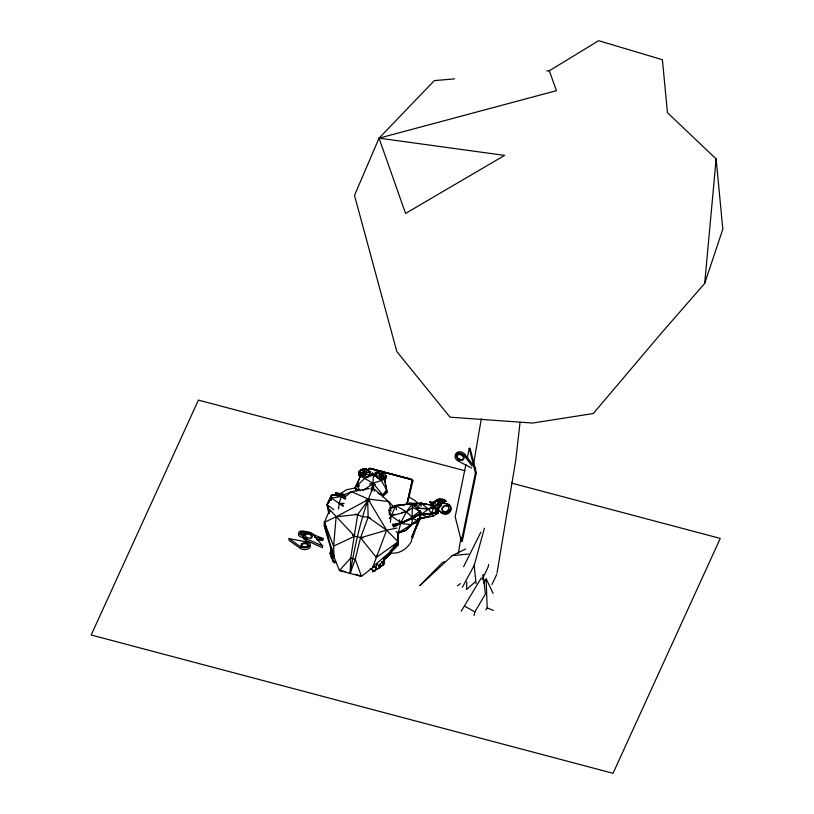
<?xml version="1.0" encoding="UTF-8"?>
<svg xmlns="http://www.w3.org/2000/svg" width="814" height="814" viewBox="0 0 814 814"><rect width="100%" height="100%" fill="white"/><g stroke="black" fill="none" stroke-linecap="round" stroke-linejoin="round"><path stroke-width="1.22" d="M435.816 511.05L437.83 509.381L437.871 499.928L440.791 500.234L442.562 502.604L440.75 505.809L436.385 510.673L440.618 505.626L441.992 501.719L439.031 501.678L437.871 499.928L435.653 500.62L430.718 504.894M393.406 527.136L412.016 518.304L412.454 503.601L395.797 505.504L389.245 508.129M466.819 581.898L466.605 589.529L474.888 582.102M379.975 564.967L379.904 567.46L372.659 571.855M378.612 568.213L383.689 564.611L383.882 558.373M344.953 496.682L341.585 494.139L331.776 494.678L327.004 504.68L328.785 513.217L328.856 511.151M398.514 531.837L397.995 544.953L378.815 565.618M373.168 566.544L397.995 544.953L398.514 531.786M372.517 490.048L373.484 474.735L372.537 473.148L364.977 478.144L354.863 487.8L356.746 490.811M421.184 512.037L421.316 514.397L419.383 515.934M332.855 555.677L324.237 525.406L324.399 522.273L329.823 509.747L354.639 536.233L363.075 537.993M386.497 475.905L385.836 476.76L379.711 474.023L376.149 473.626L375.152 472.456L378.998 471.235L382.519 472.517L384.615 479.344L387.006 492.256L382.804 494.953L373.127 483.292L360.297 475.976L358.536 472.028L358.882 475.407L360.256 476.892M420.93 506.644L421.123 503.215L409.055 503.296L415.12 504.395L417.033 505.525M331.298 500.549L331.776 494.678L342.948 495.126L341.381 496.489L339.143 503.388L338.512 509.065M370.828 475.508L369.658 474.989L369.821 472.751L370.797 471.845L366.147 468.874C362.118 468.376 357.143 471.103 358.882 475.407L360.205 476.638M369.373 484.004L373.097 483.516L372.436 490.7M385.856 476.292L385.602 479.11L386.518 476.383L385.317 478.133M454.558 78.877L434.34 80.606L379.049 138.166L354.497 195.391L396.825 351.577L450.02 417.175L532.58 423.046L593.314 413.532L661.039 333.516L704.68 283.455L716.147 158.964L667.449 112.678L662.413 59.727L598.666 40.7L549.318 70.747L546.794 70.971M419.912 512.454L421.398 514.234L417.989 520.655L412.016 518.304L412.047 517.053L420.055 511.019L412.84 507.59L406.389 511.864L391.3 515.832L389.214 518.66M436.08 510.398L437.942 509.218L435.521 507.02M520.065 422.283L515.801 459.961L497.049 572.883M412.82 481.206L407.112 504.354M372.374 488.99L367.684 500.946L357.733 514.479L350.712 558.038L350.112 573.432L361.477 576.373L372.537 567.724L375.458 566.656M390.262 522.446L391.3 515.832L395.797 505.504L412.454 503.601L406.389 511.864L400.61 523.087L392.928 525.722M436.965 509.289L438.176 511.284L438.024 513.298L433.15 516.168L419.21 518.447M458.313 553.439L461.08 537.24M473.422 464.967L481.298 418.854M417.521 518.996L419.892 518.996L420.075 517.948M418.355 518.599L417.989 520.655L398.026 532.905L396.103 531.562M305.637 540.16L305.942 538.522A5.464 3.541 10.8 0 1 304.568 532.763A5.464 3.541 10.8 0 1 313.105 534.269L322.69 546.031L322.385 547.669L305.637 540.16A5.464 3.541 10.8 0 1 304.253 534.401M306.644 538.38L306.797 537.566M311.263 536.355L311.579 534.727M410.877 518.426L400.773 523.168L398.188 533.139L405.626 530.463L411.446 524.704L412.647 518.599L420.36 513.471L420.055 511.019L420.36 513.471L421.398 514.234L429.741 513.634M488.665 564.499L488.156 566.992L482.193 579.497M465.923 464.458L455.189 516.737L461.385 541.239L462.26 541.371L476.312 472.914L470.126 448.402L469.251 448.28L467.205 458.231M461.385 541.239L475.437 472.781L469.251 448.28M379.456 566.686L383.689 564.611L385.185 557.651M316.514 539.662L322.7 540.516L323.127 538.593L312.047 534.076M474.033 615.506L474.867 611.904L485.398 594.078L483.16 574.664L483.435 580.575M406.725 504.548L412.22 480.392A1.679 1.638 38.5 0 0 411.182 479.588L383.465 472.252M406.847 504.588L412.342 480.321A1.801 1.76 38.5 0 0 411.223 479.466L370.238 468.61A1.801 1.76 38.5 0 0 368.854 468.803L368.315 469.556M462.383 587.26L474.206 565.425L484.401 528.184M359.523 474.562L358.577 472.507L362.444 472.903L365.13 476.007L367.124 469.597L360.51 470.258L359.483 473.107L360.297 475.976L356.949 485.643L360.164 490.862M419.098 514.56L421.316 514.397L432.366 506.196M414.397 506.807L415.12 504.395L421.123 503.215L432.132 505.26M372.313 571.021L374.827 571.062L377.106 563.705L379.904 567.46L376.729 569.027M379.263 566.106L379.914 564M366.595 504.415L368.335 499.013L388.604 501.546L393.945 506.98M417.796 524.074L411.711 537.209L416.89 525.04L412.495 538.502M331.858 548.087L330.067 553.561L331.583 557.02M331.858 554.69L331.145 556.888L333.17 561.507L334.829 563.105M417.521 522.853L415.384 529.365L416.565 525.844M704.68 283.455L722.822 229.192L716.147 158.964M329.66 500.417L331.776 494.678L335.297 495.146M372.537 567.724L386.619 530.158L368.193 499.46L370.014 501.18M416.158 526.617L414.173 531.99L416.89 525.04M350.702 572.527L350.112 573.432C354.253 548.921 359.544 524.47 367.684 500.946L368.162 517.236L360.541 537.789L355.27 559.249L350.112 573.432L339.428 570.533L333.394 555.301M433.15 516.168L431.003 513.797L433.801 507.905L438.176 511.284L438.024 513.298L421.316 514.397L420.248 512.698M367.847 469.871L368.793 468.589M396.988 528.082L386.619 530.158L360.541 537.789L376.343 557.427L377.218 555.199M420.482 518.172L419.637 520.299L415.445 523.321L411.965 523.768M434.554 508.526L437.779 509.34L441.992 501.719M370.909 489.652L373.036 484.391L374.379 491.239M356.817 490.649L354.863 487.8L363.604 469.892L366.229 472.151L369.821 472.751L367.124 469.597M440.75 505.809L437.779 504.405L434.768 506.247L433.475 508.251L437.779 504.405L439.031 501.678L440.75 505.809L437.84 509.32M382.651 496.693L387.006 492.256L384.615 479.344L385.836 476.76L385.276 473.697L382.549 471.235L385.409 473.952L379.884 470.777L376.149 473.626L375.997 475.864L376.953 477.309M491.971 584.462L496.845 574.135M437.718 512.25L437.942 512.739L431.003 513.797L421.316 514.397L427.818 517.155L429.741 516.269M480.891 532.112L463.604 566.666M416.849 525.549L418.986 521.408L415.445 528.154L418.243 522.934M432.783 507.56L431.42 506.176L432.834 503.459L435.653 500.62L440.791 500.234M458.862 459.879L459.554 458.597M462.922 456.308L463.258 455.657A3.653 2.717 28 0 1 463.715 456.4M472.181 466.107L464.285 455.708L464.967 454.426A5.464 4.08 28 0 0 458.852 451.841A5.464 4.08 28 0 0 455.718 455.738M475.05 469.892L475.742 468.599L474.297 466.717M483.75 583.007L485.531 579.721M331.827 550.356L330.067 553.561L331.44 549.267L331.929 555.952M384.676 478.764L385.836 476.76L382.478 479.039L380.891 478.408M461.233 611.202L481.267 577.93M365.13 476.007L366.371 473.89L366.229 472.151L362.444 472.903L362.464 476.261L364.245 476.098M390.751 553.52L386.263 558.048L390.923 553.439L384.289 558.414M373.127 483.292L384.615 479.344L386.518 476.383M344.637 497.903L341.381 496.489L331.461 498.097L327.004 504.68L329.975 511.68M485.866 609.798L487.189 607.855L486.121 578.622L493.131 593.467M328.815 502.706L327.716 503.144L330.067 499.715M440.527 505.341L442.287 502.228M438.176 511.284L431.267 513.095L431.003 513.797L421.347 514.295M390.171 551.098L398.148 541.819L398.138 532.936M443.131 500.508L442.094 501.699L438.868 500.223L442.562 499.257L444.993 500.132L439.112 500.529L442.562 499.257L443.131 500.508L442.562 499.257M412.047 517.053L406.389 511.864L395.797 505.504L389.092 510.022L391.3 515.832L401.149 523.036L392.959 525.803L400.702 523.31L412.016 518.304L420.36 513.471L400.61 523.087L392.287 524.308M356.542 489.295L354.863 487.8L356.501 486.019M393.131 525.549L400.692 523.26L399.389 519.759M393.793 546.499L398.148 541.819L397.914 532.295M327.716 503.144L329.405 501.363M418.498 510.754L416.361 508.201L421.123 503.215L431.044 505.097M366.147 468.874L359.941 470.411M435.51 501.75L437.739 499.47L440.282 498.962L438.919 500.04L438.074 499.389L436.365 500.966M419.81 585.592L442.277 562.718L444.464 561.589M435.225 501.984L437.739 499.47L440.282 498.962M415.628 521.143L405.626 530.463L398.026 532.905L399.776 531.664M419.932 585.632L452.218 555.647L465.567 548.962M417.704 518.996L427.818 517.155L431.196 514.061L437.942 512.739L421.723 514.234M443.844 500.691L444.352 501.882L443.243 502.869L440.13 501.658L443.844 500.691L446.204 501.404L440.394 502.207L443.844 500.691L446.204 501.404L440.394 502.207M408.384 526.383L413.176 523.178M413.288 505.962L415.12 504.395L416.361 508.201L428.449 509.035L433.801 507.905M343.935 497.975L351.465 491.697L369.261 488.512M368.579 469.19L368.915 468.915A1.679 1.638 38.5 0 1 370.207 468.732L379.853 471.286M430.962 504.945L437.871 499.928M398.188 533.139L399.888 531.817M457.417 585.795L460.419 583.607M376.343 557.427L398.148 541.819L386.619 530.158L368.162 517.236L362.515 516.656L355.301 514.061M364.316 471.581L362.444 472.903L369.658 474.989M360.51 470.258L363.359 468.579L359.584 470.838M362.861 490.537L373.097 483.689M384.228 494.078L387.006 492.256L384.93 493.477M368.101 499.704L336.151 516.778L324.399 522.273L328.917 538.827M412.016 518.304L400.753 523.473L421.062 514.255M411.446 524.704L400.753 523.473L401.149 523.036M391.3 515.832L394.698 514.194M338.848 494.607L346.53 489.794L355.728 487.83M368.762 468.62L370.309 468.365L411.314 479.232L412.515 480.209M342.786 495.35L351.465 491.697L368.335 499.013M419.892 518.996L427.981 516.422M438.634 500.183L441.402 499.43L443.895 500.193L441.402 499.43L437.84 500.345M379.049 138.166L504.599 155.393L405.555 213.441L379.049 138.166L556.42 90.68L549.318 70.747M365.801 500.111L368.193 499.46M403.337 505.097L406.674 504.202M412.718 504.985L415.12 504.395M439.112 500.529L442.785 499.633L444.993 500.132L438.868 500.223M332.723 558.862L331.145 556.888L332.509 552.594L333.17 561.507L335.5 560.927M439.072 500.061L441.544 499.501L441.992 500.478M442.999 501.119L440.13 501.658L442.633 501.414M432.071 513.359L430.891 513.542L431.196 514.061M339.489 494.474L341.585 494.139L343.406 495.543M369.241 468.406L369.76 468.335M359.432 485.317L356.949 485.643L359.127 486.66M401.678 512.474L406.389 511.864M374.552 476.027L383.191 475.773L382.478 479.039L384.615 479.344L382.417 478.215M357.733 514.479L336.151 516.778L333.618 546.102L333.944 557.488M423.392 517.602L427.818 517.155M452.218 555.647L468.538 554.008M416.361 508.201L419.739 507.895M421.337 514.153L431.003 513.797M344.088 503.367L339.143 503.388L331.461 498.097M363.919 476.007L360.297 475.976L362.464 476.261L359.483 473.107L360.205 475.366M390.333 552.869C399.328 554.517 407.336 548.728 411.589 541.168L411.497 538.919M431.42 506.176L434.768 506.247L432.366 503.357M409.055 503.296L411.355 503.439M421.774 504.12L424.104 504.283M432.173 504.456L429.66 501.811L434.605 502.36M442.022 503.174L446.967 503.713L447.659 504.731A5.464 4.518 -33.9 0 1 450.457 511.385A5.464 4.518 -33.9 0 1 442.246 513.349L437.667 509.31M314.469 537.403L323.127 538.593M475.437 472.781L476.312 472.914M423.036 508.139L428.449 509.035L431.267 513.095M333.17 561.507L335.541 561.904M345.065 571.53L339.428 570.533L350.712 558.038L355.27 559.249L361.477 576.373L355.494 574.236M289.062 538.644L306.827 541.89A5.464 3.002 -2.1 0 1 309.157 546.428A5.464 3.002 -2.1 0 1 300.488 546.703L289.062 538.644L289.133 540.476L300.549 548.524A5.464 3.002 -2.1 0 0 307.631 549.074A5.464 3.002 -2.1 0 0 309.88 545.248M345.726 498.524L341.381 496.489L331.776 494.678L327.004 504.68L333.893 509.717M437.779 504.405L432.834 503.459L433.313 507.051M335.887 494.464L335.877 492.663L345.36 494.698M374.165 566.768L376.149 567.195M464.855 470.716L198.402 400.101L91.178 634.991L613.034 773.3L720.268 538.41L511.518 483.089M370.278 468.396L411.284 479.263M380.85 471.469L385.409 473.952M384.615 479.344L380.107 478.093L378.998 471.235M378.113 493.488L382.804 494.953L386.721 489.763L381.156 480.382L372.537 473.148L375.824 474.837M368.162 517.236L370.472 518.06M391.341 510.897L389.092 510.022L389.367 514.896M308.72 532.722L306.502 531.827A5.464 2.35 12.6 0 0 299.084 531.898A5.464 2.35 12.6 0 0 303.184 535.744M319.373 539.163L322.7 540.516M487.189 607.855L493.396 610.469M385.276 473.697L382.519 472.517L379.711 474.023L380.107 478.093L383.191 475.773L381.512 473.962M344.709 495.4L340.903 493.701L344.159 495.543M305.942 538.522L322.69 546.031M343.406 505.311L339.143 503.388L343.162 506.349M373.097 483.516L375.366 484.554M352.421 535.144L354.639 536.233L333.618 546.102L324.399 522.273L326.475 528.662M344.037 495.309L340.903 493.701L344.057 495.472M370.339 568.752L374.827 571.062M471.682 468.121L458.211 461.07A5.464 4.08 28 0 1 456.043 454.059A5.464 4.08 28 0 1 464.285 455.708M464.794 606.237L474.867 611.904M409.757 497.527L414.896 500.468L418.152 503.49M341.381 496.489L345.431 499.226M354.863 487.8L358.832 490.537M335.877 492.663L338.736 494.82M421.123 503.215L428.449 509.035M374.674 489.479L388.604 501.546L391.086 508.404M429.66 501.811L432.407 504.242M437.901 509.096L442.246 513.349M411.955 517.918L412.647 518.599M437.739 499.47L438.339 500.183M464.967 454.426L472.863 464.825M381.593 561.792L383.689 564.611M446.448 505.301L447.13 506.328M442.836 511.06L443.182 511.568M444.078 501.231L444.352 501.882M412.535 480.179L412.718 480.708M441.402 499.43L441.727 500.345M324.237 525.406L334.106 556.196M397.547 542.47L397.995 544.953M395.797 505.504L396.459 509.839M412.749 480.677L412.8 481.237M328.123 506.919L328.388 509.442M474.206 565.425L476.048 583.607M329.009 513.603L328.836 511.436L328.825 513.451M306.145 542.836L306.176 543.752M301.913 546.052L301.953 546.957M300.488 546.703L300.549 548.524M328.754 511.304L328.785 513.217M446.967 503.713A5.464 4.518 -33.9 0 1 449.766 510.358A5.464 4.518 -33.9 0 1 441.564 512.332M449.043 509.442A3.653 3.022 -33.9 0 1 447.334 511.579M446.479 511.996A3.653 3.022 -33.9 0 1 442.429 510.5A3.653 3.022 -33.9 0 1 444.424 506.288A3.653 3.022 -33.9 0 1 448.819 507.051M463.624 458.506A3.653 2.717 28 0 1 462.983 458.913M457.427 455.901A3.653 2.717 28 0 1 457.427 455.148M463.96 457.173A3.653 2.717 28 0 1 459.635 459.442A3.653 2.717 28 0 1 457.763 454.558M458.404 454.151A3.653 2.717 28 0 1 460.052 453.917M461.833 454.466A3.653 2.717 28 0 1 462.617 455.006M308.201 546.306A3.653 2.004 -2.1 0 1 307.733 546.774M301.211 546.021A3.653 2.004 -2.1 0 1 304.782 543.64A3.653 2.004 -2.1 0 1 308.445 545.797M311.528 537.942A3.653 2.371 10.8 0 1 310.979 538.39M304.833 535.531A3.653 2.371 10.8 0 1 309.178 534.228A3.653 2.371 10.8 0 1 311.864 537.393M304.151 537.962A5.464 2.35 12.6 0 1 298.911 533.577M304.446 535.215A3.653 1.567 12.6 0 1 300.773 532.458A3.653 1.567 12.6 0 1 306.512 532.773M300.447 533.597A3.653 1.567 12.6 0 1 304.619 533.078M373.28 474.104L364.977 478.144L373.484 474.735L381.156 480.382L373.28 474.104M445.238 511.701A3.653 3.022 -33.9 0 0 448.473 506.542A3.653 3.022 -33.9 0 0 442.48 507.264A3.653 3.022 -33.9 0 0 445.238 511.701M457.437 458.689A3.653 2.717 28 0 0 463.39 459.238A3.653 2.717 28 0 0 459.707 454.568A3.653 2.717 28 0 0 457.437 458.689M302.594 546.398A3.653 2.004 -2.1 0 0 308.404 544.881A3.653 2.004 -2.1 0 0 303.357 542.928A3.653 2.004 -2.1 0 0 302.594 546.398M306.033 537.118A3.653 2.371 10.8 0 0 312.027 536.579A3.653 2.371 10.8 0 0 307.468 533.241A3.653 2.371 10.8 0 0 306.033 537.118"/></g></svg>
